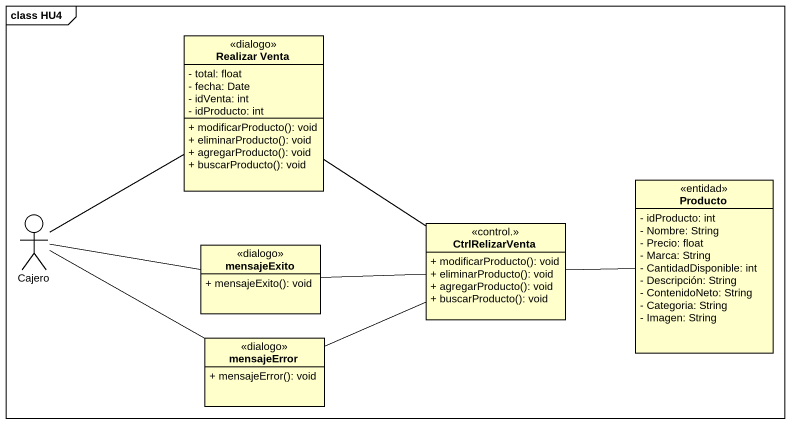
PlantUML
@startuml
mainframe class HU4
allowmixing
hide circle
hide empty members
skinparam classAttributeIconSize 0
class "Realizar Venta" as Realizar_Venta <<dialogo>> {
  - total: float
  - fecha: Date
  - idVenta: int
  - idProducto: int
  + modificarProducto(): void
  + eliminarProducto(): void
  + agregarProducto(): void
  + buscarProducto(): void
}
actor Cajero
class Producto <<entidad>> {
  - idProducto: int
  - Nombre: String
  - Precio: float
  - Marca: String
  - CantidadDisponible: int
  - Descripción: String
  - ContenidoNeto: String
  - Categoria: String
  - Imagen: String
}
class mensajeExito <<dialogo>> {
  + mensajeExito(): void
}
class CtrlRelizarVenta <<control.>> {
  + modificarProducto(): void
  + eliminarProducto(): void
  + agregarProducto(): void
  + buscarProducto(): void
}
class mensajeError <<dialogo>> {
  + mensajeError(): void
}
Realizar_Venta -- CtrlRelizarVenta
Cajero -up- Realizar_Venta
mensajeExito -left- Cajero
CtrlRelizarVenta -right- Producto
CtrlRelizarVenta -left- mensajeExito
CtrlRelizarVenta -left- mensajeError
mensajeError -left- Cajero
@enduml
